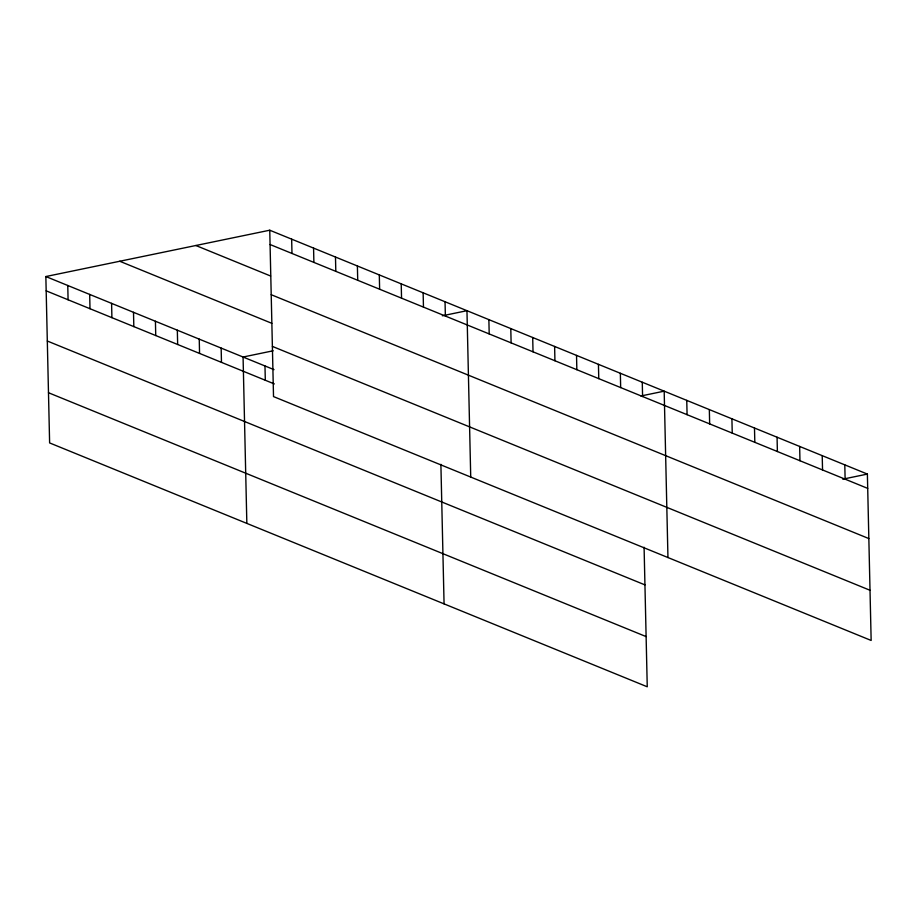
<?xml version="1.0" encoding="UTF-8"?>
<svg xmlns="http://www.w3.org/2000/svg" width="917" height="917" viewBox="0 0 917 917"><rect width="100%" height="100%" fill="white"/><g stroke="black" fill="none" stroke-linecap="round" stroke-linejoin="round"><path stroke-width="1.38" d="M644.089 547.254L647.253 686.787L49.621 442.922L45.85 276.544L269.747 230.213L867.379 474.078L871.15 640.456L273.518 396.591L269.747 230.213M273.174 350.787L243.074 357.022L246.845 523.389M442.338 315.792L466.959 310.691L470.73 477.069M640.914 395.984L664.183 391.169L667.954 557.547M842.746 479.178L867.379 474.078M270.068 244.518L867.7 488.383M195.86 245.504L270.618 276.017M271.203 294.701L868.835 538.566M119.737 261.253L271.833 323.323M272.383 346.408L870.015 590.273M45.85 276.544L274 369.643M46.171 290.838L274.332 383.936M47.317 341.021L644.949 584.886M48.486 392.728L646.118 636.593M844.798 464.873L845.119 479.167M822.217 455.657L822.549 469.951M799.647 446.441L799.968 460.735M777.066 437.226L777.387 451.531M754.485 428.021L754.817 442.315M731.915 418.805L732.236 433.099M709.334 409.59L709.655 423.895M686.753 400.385L687.085 414.679M642.267 382.229L642.588 396.522M620.351 373.288L620.671 387.582M598.434 364.347L598.767 378.641M576.529 355.406L576.85 369.7M554.613 346.454L554.934 360.759M532.697 337.513L533.029 351.819M510.792 328.573L511.113 342.878M488.876 319.632L489.197 333.937M445.043 301.75L445.375 316.044M440.894 464.334L444.069 603.867M423.138 292.81L423.459 307.103M401.222 283.869L401.543 298.163M379.306 274.928L379.627 289.222M357.389 265.987L357.722 280.281M335.484 257.047L335.805 271.34M313.568 248.106L313.889 262.4M291.652 239.165L291.984 253.459M264.979 365.963L265.311 380.257M221.157 348.082L221.478 362.375M199.241 339.13L199.562 353.435M177.325 330.189L177.657 344.494M155.42 321.248L155.741 335.553M133.504 312.307L133.825 326.612M111.587 303.367L111.908 317.66M89.671 294.426L90.004 308.72M67.766 285.485L68.087 299.779"/></g></svg>
